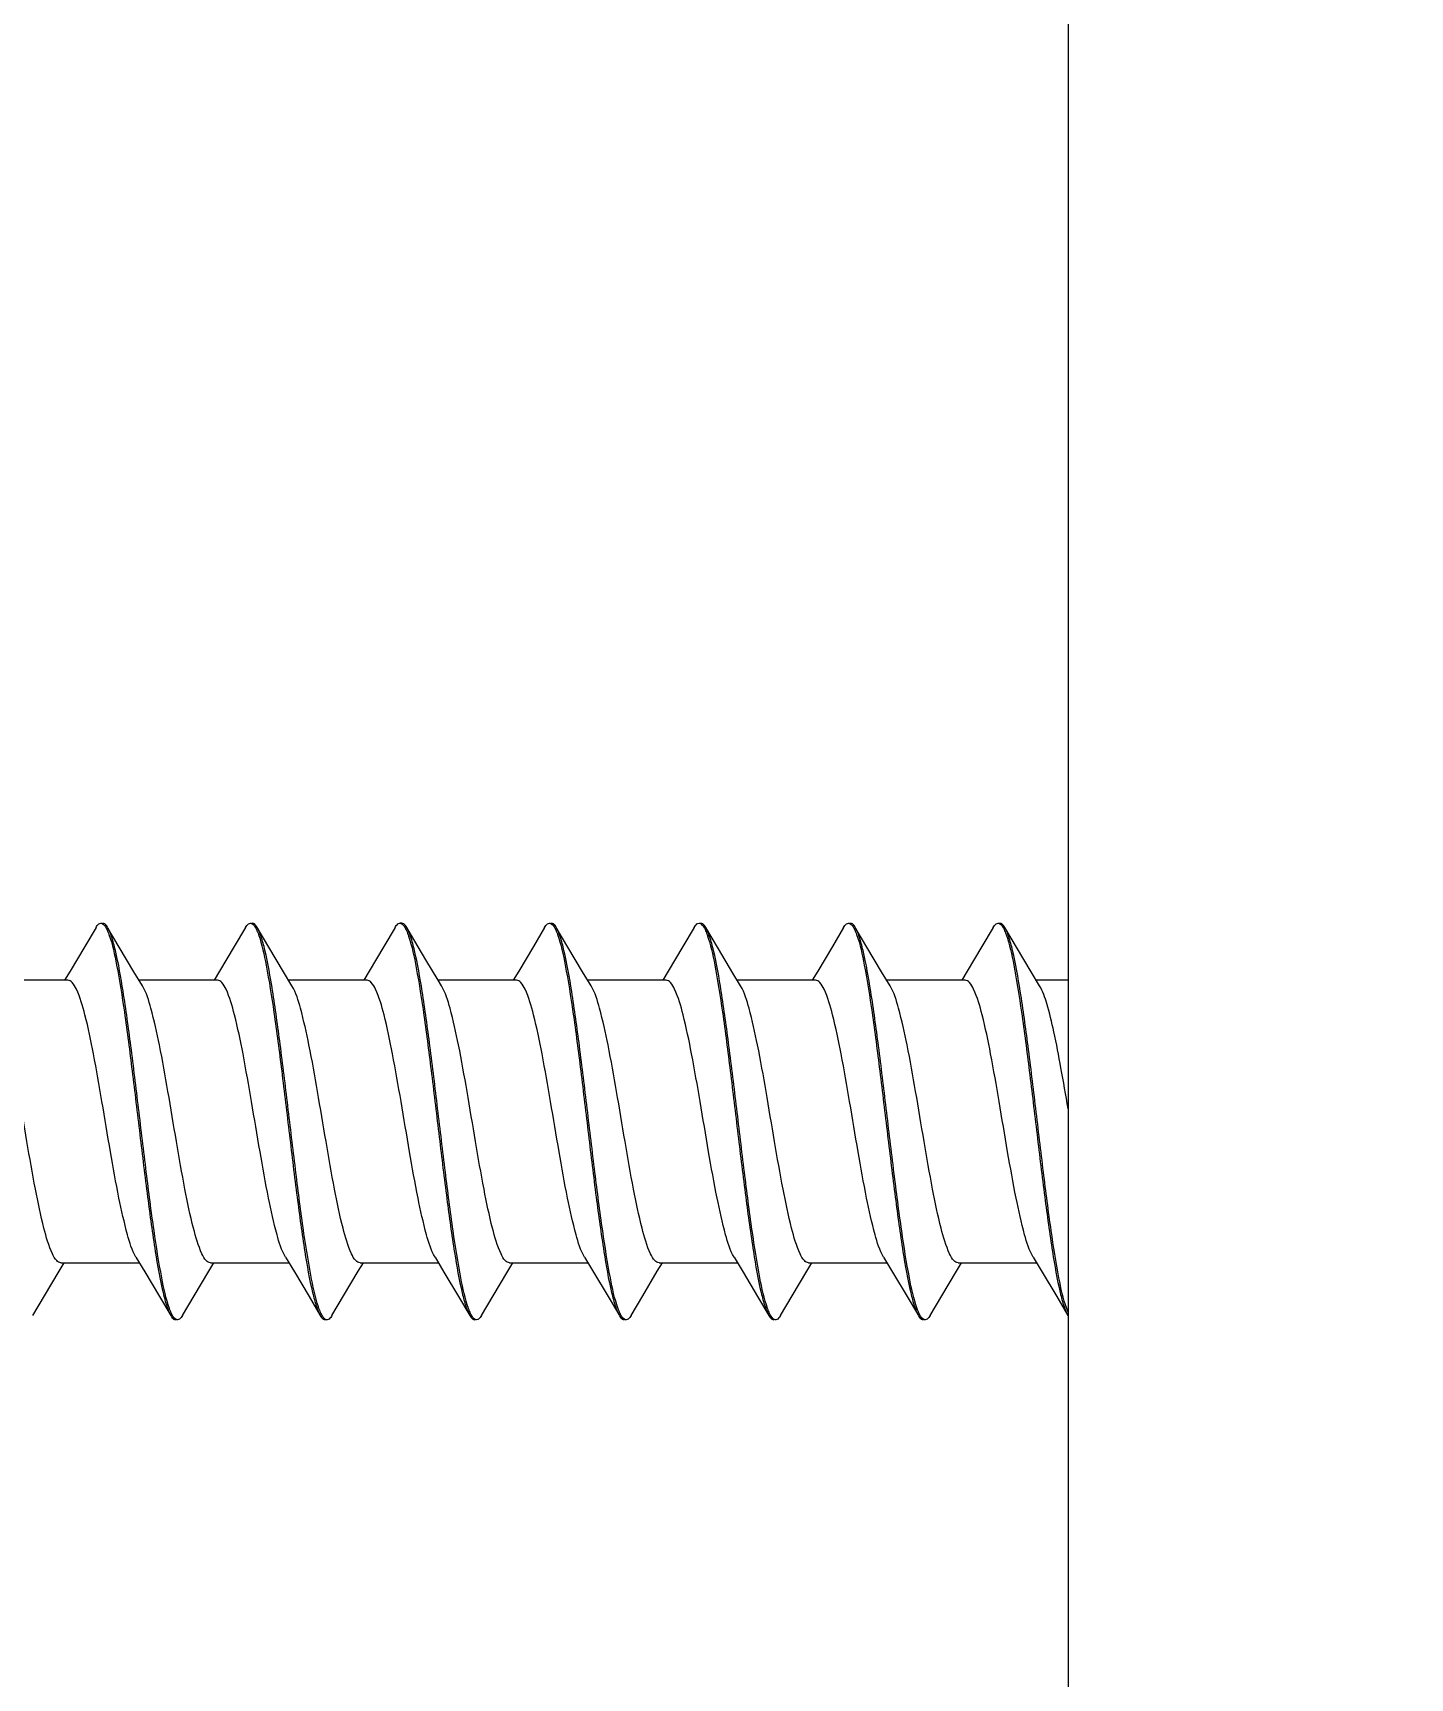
# Model space of a CAD drawing. Header units: millimetres. Extents: x 7820 to 8643, y -320 to 1669.
# Drawn here: x 7942.41 to 7947.41, y -142.11 to -136.14 of the extents above; entities that cross this region are included whole.
import ezdxf

# ---------------------------------------------------------------- set-up
doc = ezdxf.new("R2010")
doc.units = ezdxf.units.MM
doc.header["$MEASUREMENT"] = 0
doc.layers.add('GEOM', color=7, linetype='Continuous')

msp = doc.modelspace()

# ---------------------------------------------------------------- linework, layer by layer
at = {"linetype": 'Continuous'}
for p, q in [((7943.7514, -139.3703), (7943.7444, -139.3703)), ((7942.6407, -139.3853), (7942.5998, -139.4545)), ((7942.7253, -139.4569), (7942.683, -139.3853)), ((7943.1837, -139.3853), (7943.1429, -139.4545)), ((7943.2683, -139.4569), (7943.226, -139.3853)), ((7943.7267, -139.3853), (7943.6859, -139.4545)), ((7944.2698, -139.3853), (7944.2289, -139.4544)), ((7944.3544, -139.4569), (7944.3121, -139.3853)), ((7944.8128, -139.3853), (7944.7719, -139.4544)), ((7944.9011, -139.4632), (7944.8551, -139.3854)), ((7945.3558, -139.3853), (7945.315, -139.4544)), ((7945.4404, -139.4568), (7945.3981, -139.3853)), ((7945.8988, -139.3853), (7945.858, -139.4544)), ((7945.9834, -139.4568), (7945.9411, -139.3853)), ((7942.7785, -139.5463), (7942.7253, -139.4569)), ((7943.3215, -139.5463), (7943.2683, -139.4569)), ((7944.4076, -139.5463), (7944.3544, -139.4569)), ((7944.9539, -139.5518), (7944.9011, -139.4632)), ((7945.4936, -139.5463), (7945.4404, -139.4568)), ((7946.0366, -139.5463), (7945.9834, -139.4568)), ((7942.8094, -139.5979), (7942.7785, -139.5463)), ((7943.3524, -139.5978), (7943.3215, -139.5463)), ((7943.8831, -139.5773), (7943.8385, -139.5027)), ((7944.4385, -139.5978), (7944.4076, -139.5463)), ((7945.5245, -139.5978), (7945.4936, -139.5463)), ((7946.0675, -139.5978), (7946.0366, -139.5463)), ((7942.5388, -139.5773), (7942.254, -139.5773)), ((7943.0819, -139.5773), (7942.797, -139.5773)), ((7943.6249, -139.5773), (7943.3401, -139.5773)), ((7943.8954, -139.5978), (7943.8831, -139.5773)), ((7944.1679, -139.5773), (7943.8831, -139.5773)), ((7944.711, -139.5773), (7944.4261, -139.5773)), ((7944.9815, -139.5978), (7944.9539, -139.5518)), ((7945.254, -139.5773), (7944.9692, -139.5773)), ((7945.797, -139.5773), (7945.5122, -139.5773)), ((7946.1709, -139.5773), (7946.0552, -139.5773)), ((7942.5133, -140.6032), (7942.7981, -140.6032)), ((7942.7858, -140.5827), (7942.8181, -140.6366)), ((7943.0563, -140.6032), (7943.3412, -140.6032)), ((7943.3289, -140.5827), (7943.3612, -140.6366)), ((7943.5994, -140.6032), (7943.8842, -140.6032)), ((7943.8719, -140.5827), (7943.9042, -140.6367)), ((7944.1424, -140.6033), (7944.4272, -140.6033)), ((7944.4149, -140.5827), (7944.4472, -140.6367)), ((7944.6854, -140.6033), (7944.9703, -140.6033)), ((7944.9579, -140.5827), (7944.9903, -140.6367)), ((7945.2284, -140.6033), (7945.5133, -140.6033)), ((7945.501, -140.5827), (7945.5333, -140.6367)), ((7945.7715, -140.6033), (7946.0563, -140.6033)), ((7946.044, -140.5827), (7946.0763, -140.6367)), ((7942.8181, -140.6366), (7942.8713, -140.7261)), ((7943.3612, -140.6366), (7943.4144, -140.7261)), ((7943.9042, -140.6367), (7943.9574, -140.7261)), ((7944.4472, -140.6367), (7944.5004, -140.7261)), ((7944.9903, -140.6367), (7945.0435, -140.7261)), ((7945.5333, -140.6367), (7945.5865, -140.7261)), ((7946.0763, -140.6367), (7946.1295, -140.7261)), ((7942.4115, -140.7952), (7942.4538, -140.7237)), ((7942.8713, -140.7261), (7942.9122, -140.7952)), ((7942.9545, -140.7952), (7942.9968, -140.7237)), ((7943.4144, -140.7261), (7943.4552, -140.7952)), ((7943.4976, -140.7952), (7943.5398, -140.7237)), ((7943.9574, -140.7261), (7943.9983, -140.7952)), ((7944.0406, -140.7952), (7944.0829, -140.7237)), ((7944.5004, -140.7261), (7944.5413, -140.7952)), ((7944.5836, -140.7952), (7944.6259, -140.7237)), ((7945.0435, -140.7261), (7945.0843, -140.7952)), ((7945.1266, -140.7952), (7945.1689, -140.7237)), ((7945.5865, -140.7261), (7945.6273, -140.7952)), ((7945.6696, -140.7952), (7945.7119, -140.7237)), ((7946.1295, -140.7261), (7946.1703, -140.7952)), ((7946.1709, -140.7826), (7946.1657, -140.7695))]:
    msp.add_line(p, q, dxfattribs=at)
msp.add_lwpolyline([(7964.9029, -183.2155, 0.414214), (7967.9029, -180.2155), (7967.9029, -121.2155, 0.414214), (7964.9029, -118.2155), (7946.1709, -118.2155), (7946.1709, -183.2155)], format="xyb", close=True)
for points in [[(7943.8385, -139.5027), (7943.783, -139.4089), (7943.7691, -139.3853)], [(7942.5998, -139.4545), (7942.5466, -139.5439), (7942.5266, -139.5773)], [(7943.1429, -139.4545), (7943.0897, -139.5439), (7943.0697, -139.5773)], [(7943.6859, -139.4545), (7943.6327, -139.5439), (7943.6127, -139.5773)], [(7944.2289, -139.4544), (7944.1757, -139.5439), (7944.1557, -139.5773)], [(7944.7719, -139.4544), (7944.7188, -139.5439), (7944.6988, -139.5773)], [(7945.315, -139.4544), (7945.2618, -139.5439), (7945.2418, -139.5773)], [(7945.858, -139.4544), (7945.8048, -139.5439), (7945.7848, -139.5773)], [(7942.4538, -140.7237), (7942.507, -140.6342), (7942.5255, -140.6032)], [(7942.9968, -140.7237), (7943.05, -140.6342), (7943.0686, -140.6032)], [(7943.5398, -140.7237), (7943.593, -140.6342), (7943.6116, -140.6032)], [(7944.0829, -140.7237), (7944.1361, -140.6342), (7944.1546, -140.6033)], [(7944.6259, -140.7237), (7944.6791, -140.6342), (7944.6976, -140.6033)], [(7945.1689, -140.7237), (7945.2221, -140.6342), (7945.2407, -140.6033)], [(7945.7119, -140.7237), (7945.7651, -140.6342), (7945.7837, -140.6033)]]:
    msp.add_lwpolyline(points, dxfattribs=at)
for points, knots in [([(7942.6407, -139.3853), (7942.642, -139.3831), (7942.6461, -139.3766), (7942.6531, -139.3703), (7942.6584, -139.3703)], [0, 0, 0, 0, 0.334688, 1, 1, 1, 1]), ([(7942.6584, -139.3703), (7942.66, -139.3703), (7942.6691, -139.3728), (7942.6742, -139.3818), (7942.6778, -139.3883)], [0, 0, 0, 0, 0.182272, 1, 1, 1, 1]), ([(7942.683, -139.3853), (7942.6817, -139.3831), (7942.6775, -139.3766), (7942.6705, -139.3703), (7942.6653, -139.3703)], [0, 0, 0, 0, 0.334699, 1, 1, 1, 1]), ([(7943.1837, -139.3853), (7943.185, -139.3831), (7943.1892, -139.3766), (7943.1962, -139.3703), (7943.2014, -139.3703)], [0, 0, 0, 0, 0.334689, 1, 1, 1, 1]), ([(7943.2014, -139.3703), (7943.2031, -139.3703), (7943.2122, -139.3728), (7943.2173, -139.3818), (7943.2208, -139.3883)], [0, 0, 0, 0, 0.182256, 1, 1, 1, 1]), ([(7943.226, -139.3853), (7943.2247, -139.3831), (7943.2206, -139.3766), (7943.2136, -139.3703), (7943.2083, -139.3703)], [0, 0, 0, 0, 0.334706, 1, 1, 1, 1]), ([(7943.7267, -139.3853), (7943.7281, -139.3831), (7943.7322, -139.3766), (7943.7392, -139.3703), (7943.7444, -139.3703)], [0, 0, 0, 0, 0.33469, 1, 1, 1, 1]), ([(7943.7691, -139.3853), (7943.7677, -139.3831), (7943.7636, -139.3766), (7943.7566, -139.3703), (7943.7514, -139.3703)], [0, 0, 0, 0, 0.334702, 1, 1, 1, 1]), ([(7944.2698, -139.3853), (7944.2711, -139.3831), (7944.2752, -139.3766), (7944.2822, -139.3703), (7944.2875, -139.3703)], [0, 0, 0, 0, 0.334693, 1, 1, 1, 1]), ([(7944.2875, -139.3703), (7944.2891, -139.3703), (7944.2982, -139.3728), (7944.3033, -139.3817), (7944.3068, -139.3882)], [0, 0, 0, 0, 0.182491, 1, 1, 1, 1]), ([(7944.3121, -139.3853), (7944.3108, -139.3831), (7944.3066, -139.3766), (7944.2996, -139.3703), (7944.2944, -139.3703)], [0, 0, 0, 0, 0.334691, 1, 1, 1, 1]), ([(7944.8128, -139.3853), (7944.8141, -139.3831), (7944.8183, -139.3766), (7944.8252, -139.3703), (7944.8305, -139.3703)], [0, 0, 0, 0, 0.33469, 1, 1, 1, 1]), ([(7944.8305, -139.3703), (7944.8322, -139.3703), (7944.8413, -139.3728), (7944.8464, -139.3818), (7944.8499, -139.3883)], [0, 0, 0, 0, 0.182271, 1, 1, 1, 1]), ([(7944.8551, -139.3854), (7944.8538, -139.3831), (7944.8497, -139.3766), (7944.8427, -139.3703), (7944.8374, -139.3703)], [0, 0, 0, 0, 0.334738, 1, 1, 1, 1]), ([(7945.3558, -139.3853), (7945.3572, -139.3831), (7945.3613, -139.3766), (7945.3683, -139.3703), (7945.3735, -139.3703)], [0, 0, 0, 0, 0.334691, 1, 1, 1, 1]), ([(7945.3735, -139.3703), (7945.3752, -139.3703), (7945.3843, -139.3728), (7945.3894, -139.3818), (7945.3929, -139.3883)], [0, 0, 0, 0, 0.182347, 1, 1, 1, 1]), ([(7945.3981, -139.3853), (7945.3968, -139.3831), (7945.3927, -139.3766), (7945.3857, -139.3703), (7945.3804, -139.3703)], [0, 0, 0, 0, 0.334692, 1, 1, 1, 1]), ([(7945.8988, -139.3853), (7945.9002, -139.3831), (7945.9043, -139.3766), (7945.9113, -139.3703), (7945.9165, -139.3703)], [0, 0, 0, 0, 0.334691, 1, 1, 1, 1]), ([(7945.9165, -139.3703), (7945.9182, -139.3703), (7945.9273, -139.3728), (7945.9324, -139.3818), (7945.9359, -139.3883)], [0, 0, 0, 0, 0.182268, 1, 1, 1, 1]), ([(7945.9411, -139.3853), (7945.9398, -139.3831), (7945.9357, -139.3766), (7945.9287, -139.3703), (7945.9234, -139.3703)], [0, 0, 0, 0, 0.334696, 1, 1, 1, 1]), ([(7942.6778, -139.3883), (7942.6786, -139.3899), (7942.6823, -139.3972), (7942.6853, -139.4047), (7942.6875, -139.4107)], [0, 0, 0, 0, 0.219486, 1, 1, 1, 1]), ([(7942.9076, -140.7694), (7942.8945, -140.7333), (7942.8748, -140.6386), (7942.8485, -140.4732), (7942.8223, -140.2677), (7942.7955, -140.0439), (7942.769, -139.8248), (7942.7426, -139.6335), (7942.7198, -139.5006), (7942.6995, -139.4235), (7942.6891, -139.3956), (7942.683, -139.3853)], [0, 0, 0, 0, 0.082069, 0.205524, 0.358156, 0.524356, 0.687022, 0.829414, 0.937065, 0.974486, 1, 1, 1, 1]), ([(7942.6875, -139.4107), (7942.7006, -139.4467), (7942.7203, -139.5413), (7942.7466, -139.7065), (7942.7728, -139.9121), (7942.7996, -140.136), (7942.8261, -140.3553), (7942.8526, -140.5468), (7942.8753, -140.6798), (7942.8957, -140.757), (7942.9061, -140.7849), (7942.9122, -140.7952)], [0, 0, 0, 0, 0.081843, 0.205179, 0.357791, 0.524048, 0.686802, 0.829292, 0.93703, 0.974474, 1, 1, 1, 1]), ([(7943.2208, -139.3883), (7943.2217, -139.3899), (7943.2254, -139.3973), (7943.2285, -139.405), (7943.2307, -139.4111)], [0, 0, 0, 0, 0.219076, 1, 1, 1, 1]), ([(7943.4485, -140.7634), (7943.4358, -140.7259), (7943.4162, -140.6297), (7943.3901, -140.4627), (7943.3641, -140.2576), (7943.3376, -140.0354), (7943.3113, -139.8188), (7943.2851, -139.63), (7943.2625, -139.499), (7943.2424, -139.423), (7943.232, -139.3955), (7943.226, -139.3853)], [0, 0, 0, 0, 0.08486, 0.209882, 0.362898, 0.528502, 0.689981, 0.831026, 0.937592, 0.974663, 1, 1, 1, 1]), ([(7943.2307, -139.4111), (7943.2437, -139.4472), (7943.2634, -139.5419), (7943.2897, -139.7073), (7943.316, -139.9128), (7943.3427, -140.1366), (7943.3692, -140.3557), (7943.3956, -140.547), (7943.4184, -140.6799), (7943.4387, -140.7571), (7943.4491, -140.7849), (7943.4552, -140.7952)], [0, 0, 0, 0, 0.082059, 0.205512, 0.358165, 0.524374, 0.687028, 0.829409, 0.937064, 0.974485, 1, 1, 1, 1]), ([(7943.7548, -139.3755), (7943.7557, -139.3764), (7943.7599, -139.3811), (7943.763, -139.3866), (7943.7652, -139.391)], [0, 0, 0, 0, 0.20855, 1, 1, 1, 1]), ([(7943.7652, -139.391), (7943.7662, -139.3928), (7943.7702, -139.4014), (7943.7734, -139.4102), (7943.7758, -139.4171)], [0, 0, 0, 0, 0.218535, 1, 1, 1, 1]), ([(7943.9937, -140.7697), (7943.9806, -140.7336), (7943.9609, -140.639), (7943.9346, -140.4736), (7943.9084, -140.2681), (7943.8817, -140.0443), (7943.8551, -139.8251), (7943.8287, -139.6337), (7943.8059, -139.5007), (7943.7856, -139.4235), (7943.7752, -139.3956), (7943.7691, -139.3853)], [0, 0, 0, 0, 0.081946, 0.205334, 0.357968, 0.524198, 0.686904, 0.829347, 0.937044, 0.974478, 1, 1, 1, 1]), ([(7943.7758, -139.4171), (7943.7885, -139.4546), (7943.8081, -139.5508), (7943.8341, -139.7178), (7943.8602, -139.923), (7943.8867, -140.1451), (7943.913, -140.3617), (7943.9392, -140.5505), (7943.9618, -140.6815), (7943.9819, -140.7576), (7943.9922, -140.785), (7943.9983, -140.7952)], [0, 0, 0, 0, 0.084851, 0.209868, 0.362883, 0.528489, 0.689972, 0.831021, 0.937591, 0.974663, 1, 1, 1, 1]), ([(7944.3068, -139.3882), (7944.3077, -139.3898), (7944.3114, -139.3972), (7944.3144, -139.4048), (7944.3166, -139.4109)], [0, 0, 0, 0, 0.219102, 1, 1, 1, 1]), ([(7944.5368, -140.7699), (7944.5237, -140.7339), (7944.504, -140.6393), (7944.4777, -140.474), (7944.4515, -140.2685), (7944.4247, -140.0446), (7944.3982, -139.8253), (7944.3717, -139.6338), (7944.349, -139.5007), (7944.3286, -139.4235), (7944.3182, -139.3956), (7944.3121, -139.3853)], [0, 0, 0, 0, 0.081842, 0.205179, 0.357791, 0.524047, 0.686802, 0.829292, 0.93703, 0.974474, 1, 1, 1, 1]), ([(7944.3166, -139.4109), (7944.3297, -139.4469), (7944.3494, -139.5416), (7944.3757, -139.7069), (7944.402, -139.9124), (7944.4287, -140.1363), (7944.4552, -140.3554), (7944.4817, -140.5469), (7944.5044, -140.6799), (7944.5248, -140.757), (7944.5352, -140.7849), (7944.5413, -140.7952)], [0, 0, 0, 0, 0.081936, 0.205317, 0.357944, 0.52417, 0.68689, 0.829342, 0.937042, 0.974478, 1, 1, 1, 1]), ([(7944.8499, -139.3883), (7944.8507, -139.3899), (7944.8544, -139.3972), (7944.8574, -139.4047), (7944.8596, -139.4107)], [0, 0, 0, 0, 0.219485, 1, 1, 1, 1]), ([(7945.0797, -140.7695), (7945.0666, -140.7334), (7945.0469, -140.6387), (7945.0206, -140.4734), (7944.9944, -140.2679), (7944.9677, -140.0441), (7944.9412, -139.825), (7944.9147, -139.6336), (7944.892, -139.5007), (7944.8716, -139.4235), (7944.8612, -139.3956), (7944.8551, -139.3854)], [0, 0, 0, 0, 0.082019, 0.205446, 0.358087, 0.524299, 0.686974, 0.829373, 0.937047, 0.974478, 1, 1, 1, 1]), ([(7944.8596, -139.4107), (7944.8727, -139.4467), (7944.8924, -139.5413), (7944.9187, -139.7065), (7944.9449, -139.9121), (7944.9717, -140.136), (7944.9982, -140.3553), (7945.0247, -140.5468), (7945.0474, -140.6798), (7945.0678, -140.757), (7945.0782, -140.7849), (7945.0843, -140.7952)], [0, 0, 0, 0, 0.081843, 0.205179, 0.357791, 0.524048, 0.686803, 0.829292, 0.93703, 0.974474, 1, 1, 1, 1]), ([(7945.3929, -139.3883), (7945.3937, -139.3899), (7945.3975, -139.3973), (7945.4005, -139.405), (7945.4027, -139.411)], [0, 0, 0, 0, 0.219084, 1, 1, 1, 1]), ([(7945.6228, -140.7699), (7945.6098, -140.7339), (7945.59, -140.6393), (7945.5637, -140.474), (7945.5375, -140.2685), (7945.5108, -140.0446), (7945.4842, -139.8253), (7945.4578, -139.6338), (7945.435, -139.5007), (7945.4146, -139.4235), (7945.4042, -139.3956), (7945.3981, -139.3853)], [0, 0, 0, 0, 0.081842, 0.205179, 0.357791, 0.524048, 0.686803, 0.829292, 0.93703, 0.974474, 1, 1, 1, 1]), ([(7945.4027, -139.411), (7945.4158, -139.4471), (7945.4355, -139.5418), (7945.4618, -139.7071), (7945.488, -139.9126), (7945.5148, -140.1365), (7945.5413, -140.3556), (7945.5677, -140.5469), (7945.5905, -140.6799), (7945.6108, -140.7571), (7945.6212, -140.7849), (7945.6273, -140.7952)], [0, 0, 0, 0, 0.082012, 0.205432, 0.358061, 0.524276, 0.686966, 0.829384, 0.937056, 0.974483, 1, 1, 1, 1]), ([(7945.9359, -139.3883), (7945.9368, -139.3899), (7945.9404, -139.3972), (7945.9435, -139.4047), (7945.9456, -139.4107)], [0, 0, 0, 0, 0.219485, 1, 1, 1, 1]), ([(7946.1657, -140.7695), (7946.1526, -140.7333), (7946.1329, -140.6386), (7946.1066, -140.4733), (7946.0804, -140.2677), (7946.0537, -140.0439), (7946.0272, -139.8248), (7946.0007, -139.6335), (7945.978, -139.5006), (7945.9576, -139.4235), (7945.9472, -139.3956), (7945.9411, -139.3853)], [0, 0, 0, 0, 0.082052, 0.205502, 0.358152, 0.524363, 0.687034, 0.829428, 0.937074, 0.974489, 1, 1, 1, 1]), ([(7945.9456, -139.4107), (7945.9587, -139.4467), (7945.9784, -139.5413), (7946.0047, -139.7065), (7946.031, -139.9121), (7946.0577, -140.136), (7946.0842, -140.3553), (7946.1107, -140.5468), (7946.1335, -140.6798), (7946.1538, -140.757), (7946.1642, -140.7849), (7946.1703, -140.7952)], [0, 0, 0, 0, 0.081843, 0.205179, 0.357792, 0.524049, 0.686803, 0.829293, 0.937031, 0.974475, 1, 1, 1, 1]), ([(7942.9174, -140.7922), (7942.9165, -140.7906), (7942.9128, -140.7832), (7942.9098, -140.7755), (7942.9076, -140.7694)], [0, 0, 0, 0, 0.219079, 1, 1, 1, 1]), ([(7942.9122, -140.7952), (7942.9135, -140.7975), (7942.9177, -140.8039), (7942.9246, -140.8103), (7942.9299, -140.8103)], [0, 0, 0, 0, 0.334688, 1, 1, 1, 1]), ([(7942.9368, -140.8103), (7942.9352, -140.8103), (7942.926, -140.8077), (7942.9209, -140.7988), (7942.9174, -140.7922)], [0, 0, 0, 0, 0.182229, 1, 1, 1, 1]), ([(7942.9545, -140.7952), (7942.9532, -140.7975), (7942.949, -140.8039), (7942.9421, -140.8103), (7942.9368, -140.8103)], [0, 0, 0, 0, 0.33469, 1, 1, 1, 1]), ([(7943.459, -140.7895), (7943.4581, -140.7877), (7943.4541, -140.7792), (7943.4508, -140.7704), (7943.4485, -140.7634)], [0, 0, 0, 0, 0.218539, 1, 1, 1, 1]), ([(7943.4552, -140.7952), (7943.4566, -140.7975), (7943.4607, -140.8039), (7943.4677, -140.8103), (7943.4729, -140.8103)], [0, 0, 0, 0, 0.334698, 1, 1, 1, 1]), ([(7943.4695, -140.8051), (7943.4686, -140.8042), (7943.4644, -140.7995), (7943.4613, -140.794), (7943.459, -140.7895)], [0, 0, 0, 0, 0.208545, 1, 1, 1, 1]), ([(7943.4976, -140.7952), (7943.4962, -140.7975), (7943.4921, -140.8039), (7943.4851, -140.8103), (7943.4798, -140.8103)], [0, 0, 0, 0, 0.334673, 1, 1, 1, 1]), ([(7944.0035, -140.7923), (7944.0027, -140.7907), (7943.999, -140.7834), (7943.9959, -140.7757), (7943.9937, -140.7697)], [0, 0, 0, 0, 0.219106, 1, 1, 1, 1]), ([(7943.9983, -140.7952), (7943.9996, -140.7975), (7944.0037, -140.8039), (7944.0107, -140.8103), (7944.016, -140.8103)], [0, 0, 0, 0, 0.334707, 1, 1, 1, 1]), ([(7944.0229, -140.8103), (7944.0212, -140.8103), (7944.0122, -140.8078), (7944.0071, -140.7988), (7944.0035, -140.7923)], [0, 0, 0, 0, 0.182471, 1, 1, 1, 1]), ([(7944.0406, -140.7952), (7944.0392, -140.7975), (7944.0351, -140.8039), (7944.0281, -140.8103), (7944.0229, -140.8103)], [0, 0, 0, 0, 0.33469, 1, 1, 1, 1]), ([(7944.5465, -140.7922), (7944.5457, -140.7907), (7944.542, -140.7834), (7944.539, -140.7758), (7944.5368, -140.7699)], [0, 0, 0, 0, 0.219485, 1, 1, 1, 1]), ([(7944.5413, -140.7952), (7944.5426, -140.7975), (7944.5468, -140.8039), (7944.5537, -140.8103), (7944.559, -140.8103)], [0, 0, 0, 0, 0.334701, 1, 1, 1, 1]), ([(7944.5659, -140.8103), (7944.5642, -140.8103), (7944.5551, -140.8077), (7944.55, -140.7988), (7944.5465, -140.7922)], [0, 0, 0, 0, 0.18227, 1, 1, 1, 1]), ([(7944.5836, -140.7952), (7944.5823, -140.7975), (7944.5781, -140.8039), (7944.5712, -140.8103), (7944.5659, -140.8103)], [0, 0, 0, 0, 0.334691, 1, 1, 1, 1]), ([(7945.0895, -140.7923), (7945.0887, -140.7907), (7945.085, -140.7833), (7945.0819, -140.7756), (7945.0797, -140.7695)], [0, 0, 0, 0, 0.21909, 1, 1, 1, 1]), ([(7945.0843, -140.7952), (7945.0856, -140.7975), (7945.0898, -140.8039), (7945.0968, -140.8103), (7945.102, -140.8103)], [0, 0, 0, 0, 0.334691, 1, 1, 1, 1]), ([(7945.1089, -140.8103), (7945.1073, -140.8103), (7945.0982, -140.8078), (7945.0931, -140.7988), (7945.0895, -140.7923)], [0, 0, 0, 0, 0.182318, 1, 1, 1, 1]), ([(7945.1266, -140.7952), (7945.1253, -140.7975), (7945.1212, -140.8039), (7945.1142, -140.8103), (7945.1089, -140.8103)], [0, 0, 0, 0, 0.334708, 1, 1, 1, 1]), ([(7945.6325, -140.7922), (7945.6317, -140.7907), (7945.628, -140.7834), (7945.625, -140.7758), (7945.6228, -140.7699)], [0, 0, 0, 0, 0.219485, 1, 1, 1, 1]), ([(7945.6273, -140.7952), (7945.6287, -140.7975), (7945.6328, -140.8039), (7945.6398, -140.8103), (7945.645, -140.8103)], [0, 0, 0, 0, 0.334701, 1, 1, 1, 1]), ([(7945.6519, -140.8103), (7945.6503, -140.8103), (7945.6412, -140.8077), (7945.6361, -140.7988), (7945.6325, -140.7922)], [0, 0, 0, 0, 0.182267, 1, 1, 1, 1]), ([(7945.6696, -140.7952), (7945.6683, -140.7975), (7945.6642, -140.8039), (7945.6572, -140.8103), (7945.6519, -140.8103)], [0, 0, 0, 0, 0.334693, 1, 1, 1, 1])]:
    msp.add_open_spline(points, degree=3, knots=knots, dxfattribs=at)
for points in [[(7943.7444, -139.3703), (7943.7483, -139.3703), (7943.7521, -139.3727), (7943.7548, -139.3755)], [(7943.4798, -140.8103), (7943.476, -140.8103), (7943.4722, -140.8078), (7943.4695, -140.8051)]]:
    msp.add_open_spline(points, degree=3, dxfattribs=at)
at = {"layer": 'GEOM', "linetype": 'Continuous'}
for points, knots in [([(7942.5133, -140.6032), (7942.5075, -140.6032), (7942.4934, -140.5931), (7942.4715, -140.5507), (7942.4461, -140.4626), (7942.418, -140.3261), (7942.3891, -140.1599), (7942.36, -139.9852), (7942.3315, -139.8232), (7942.3028, -139.6954), (7942.2813, -139.6227), (7942.2663, -139.5979)], [0, 0, 0, 0, 0.016716, 0.044197, 0.138033, 0.277093, 0.445261, 0.622072, 0.785849, 0.91674, 1, 1, 1, 1]), ([(7942.7858, -140.5827), (7942.7709, -140.5578), (7942.7494, -140.4852), (7942.7207, -140.3573), (7942.6921, -140.1953), (7942.663, -140.0207), (7942.6341, -139.8544), (7942.606, -139.718), (7942.5806, -139.6299), (7942.5587, -139.5875), (7942.5447, -139.5773), (7942.5388, -139.5773)], [0, 0, 0, 0, 0.083267, 0.214163, 0.377937, 0.554746, 0.722916, 0.861975, 0.955803, 0.983291, 1, 1, 1, 1]), ([(7943.0563, -140.6032), (7943.0505, -140.6032), (7943.0365, -140.5931), (7943.0146, -140.5506), (7942.9892, -140.4626), (7942.961, -140.3261), (7942.9321, -140.1599), (7942.903, -139.9852), (7942.8745, -139.8232), (7942.8458, -139.6954), (7942.8243, -139.6227), (7942.8094, -139.5979)], [0, 0, 0, 0, 0.016711, 0.044203, 0.138035, 0.277091, 0.445259, 0.622071, 0.785844, 0.916735, 1, 1, 1, 1]), ([(7943.3289, -140.5827), (7943.3139, -140.5578), (7943.2924, -140.4852), (7943.2637, -140.3573), (7943.2352, -140.1953), (7943.2061, -140.0207), (7943.1772, -139.8544), (7943.1491, -139.718), (7943.1237, -139.6299), (7943.1017, -139.5875), (7943.0877, -139.5773), (7943.0819, -139.5773)], [0, 0, 0, 0, 0.083259, 0.21415, 0.377927, 0.554738, 0.722906, 0.861965, 0.955801, 0.983284, 1, 1, 1, 1]), ([(7943.5994, -140.6032), (7943.5936, -140.6032), (7943.5795, -140.5931), (7943.5576, -140.5506), (7943.5322, -140.4626), (7943.5041, -140.3261), (7943.4752, -140.1599), (7943.4461, -139.9852), (7943.4175, -139.8232), (7943.3889, -139.6954), (7943.3673, -139.6227), (7943.3524, -139.5979)], [0, 0, 0, 0, 0.016706, 0.044202, 0.138029, 0.277084, 0.445255, 0.622064, 0.785838, 0.916732, 1, 1, 1, 1]), ([(7943.8719, -140.5827), (7943.8569, -140.5578), (7943.8354, -140.4852), (7943.8068, -140.3573), (7943.7782, -140.1953), (7943.7491, -140.0207), (7943.7202, -139.8544), (7943.6921, -139.7179), (7943.6667, -139.6299), (7943.6448, -139.5874), (7943.6307, -139.5773), (7943.6249, -139.5773)], [0, 0, 0, 0, 0.083266, 0.214158, 0.377931, 0.554742, 0.722913, 0.861969, 0.955797, 0.983294, 1, 1, 1, 1]), ([(7944.1424, -140.6032), (7944.1366, -140.6033), (7944.1225, -140.5931), (7944.1006, -140.5507), (7944.0752, -140.4626), (7944.0471, -140.3261), (7944.0182, -140.1599), (7943.9891, -139.9852), (7943.9606, -139.8232), (7943.9319, -139.6954), (7943.9104, -139.6227), (7943.8954, -139.5978)], [0, 0, 0, 0, 0.01671, 0.044194, 0.138024, 0.277085, 0.445256, 0.622066, 0.785842, 0.916739, 1, 1, 1, 1]), ([(7944.4149, -140.5827), (7944.4, -140.5579), (7944.3785, -140.4852), (7944.3498, -140.3573), (7944.3213, -140.1953), (7944.2921, -140.0207), (7944.2633, -139.8544), (7944.2351, -139.718), (7944.2098, -139.6299), (7944.1878, -139.5875), (7944.1738, -139.5773), (7944.1679, -139.5773)], [0, 0, 0, 0, 0.083261, 0.214157, 0.377932, 0.554742, 0.722912, 0.861973, 0.955807, 0.983286, 1, 1, 1, 1]), ([(7944.6854, -140.6033), (7944.6796, -140.6033), (7944.6656, -140.5931), (7944.6436, -140.5507), (7944.6182, -140.4626), (7944.5901, -140.3261), (7944.5612, -140.1599), (7944.5321, -139.9852), (7944.5036, -139.8232), (7944.4749, -139.6954), (7944.4534, -139.6227), (7944.4385, -139.5979)], [0, 0, 0, 0, 0.016715, 0.044195, 0.138031, 0.277092, 0.445262, 0.622073, 0.785851, 0.916742, 1, 1, 1, 1]), ([(7944.9579, -140.5827), (7944.943, -140.5579), (7944.9215, -140.4852), (7944.8928, -140.3573), (7944.8643, -140.1953), (7944.8352, -140.0207), (7944.8063, -139.8544), (7944.7782, -139.7179), (7944.7528, -139.6299), (7944.7308, -139.5874), (7944.7168, -139.5773), (7944.711, -139.5773)], [0, 0, 0, 0, 0.08326, 0.21415, 0.377925, 0.554737, 0.722907, 0.861964, 0.955797, 0.98329, 1, 1, 1, 1]), ([(7945.2284, -140.6033), (7945.2226, -140.6032), (7945.2086, -140.5931), (7945.1867, -140.5506), (7945.1613, -140.4626), (7945.1331, -140.3261), (7945.1042, -140.1598), (7945.0751, -139.9852), (7945.0466, -139.8232), (7945.0179, -139.6954), (7944.9964, -139.6227), (7944.9815, -139.5978)], [0, 0, 0, 0, 0.016712, 0.044204, 0.138043, 0.277107, 0.445284, 0.6221, 0.785872, 0.916753, 1, 1, 1, 1]), ([(7945.501, -140.5827), (7945.486, -140.5579), (7945.4645, -140.4852), (7945.4358, -140.3573), (7945.4073, -140.1953), (7945.3782, -140.0207), (7945.3493, -139.8544), (7945.3212, -139.7179), (7945.2958, -139.6299), (7945.2739, -139.5874), (7945.2598, -139.5773), (7945.254, -139.5773)], [0, 0, 0, 0, 0.083266, 0.21416, 0.377934, 0.554744, 0.722916, 0.861976, 0.955804, 0.983292, 1, 1, 1, 1]), ([(7945.7715, -140.6033), (7945.7656, -140.6032), (7945.7516, -140.5931), (7945.7297, -140.5506), (7945.7043, -140.4626), (7945.6762, -140.3261), (7945.6473, -140.1599), (7945.6182, -139.9852), (7945.5896, -139.8232), (7945.5609, -139.6954), (7945.5394, -139.6227), (7945.5245, -139.5978)], [0, 0, 0, 0, 0.016705, 0.044201, 0.138029, 0.277085, 0.445257, 0.622067, 0.785841, 0.916734, 1, 1, 1, 1]), ([(7946.044, -140.5827), (7946.029, -140.5579), (7946.0075, -140.4852), (7945.9788, -140.3573), (7945.9503, -140.1953), (7945.9212, -140.0207), (7945.8923, -139.8544), (7945.8642, -139.718), (7945.8388, -139.6299), (7945.8169, -139.5874), (7945.8028, -139.5773), (7945.797, -139.5773)], [0, 0, 0, 0, 0.083256, 0.214147, 0.377924, 0.554736, 0.722906, 0.861967, 0.955803, 0.983285, 1, 1, 1, 1]), ([(7946.1709, -140.044), (7946.1625, -139.9945), (7946.1465, -139.9011), (7946.1222, -139.7732), (7946.098, -139.6736), (7946.0794, -139.6176), (7946.0675, -139.5978)], [0, 0, 0, 0, 0.328286, 0.619527, 0.84923, 1, 1, 1, 1])]:
    msp.add_open_spline(points, degree=3, knots=knots, dxfattribs=at)

doc.saveas('drawing.dxf')
